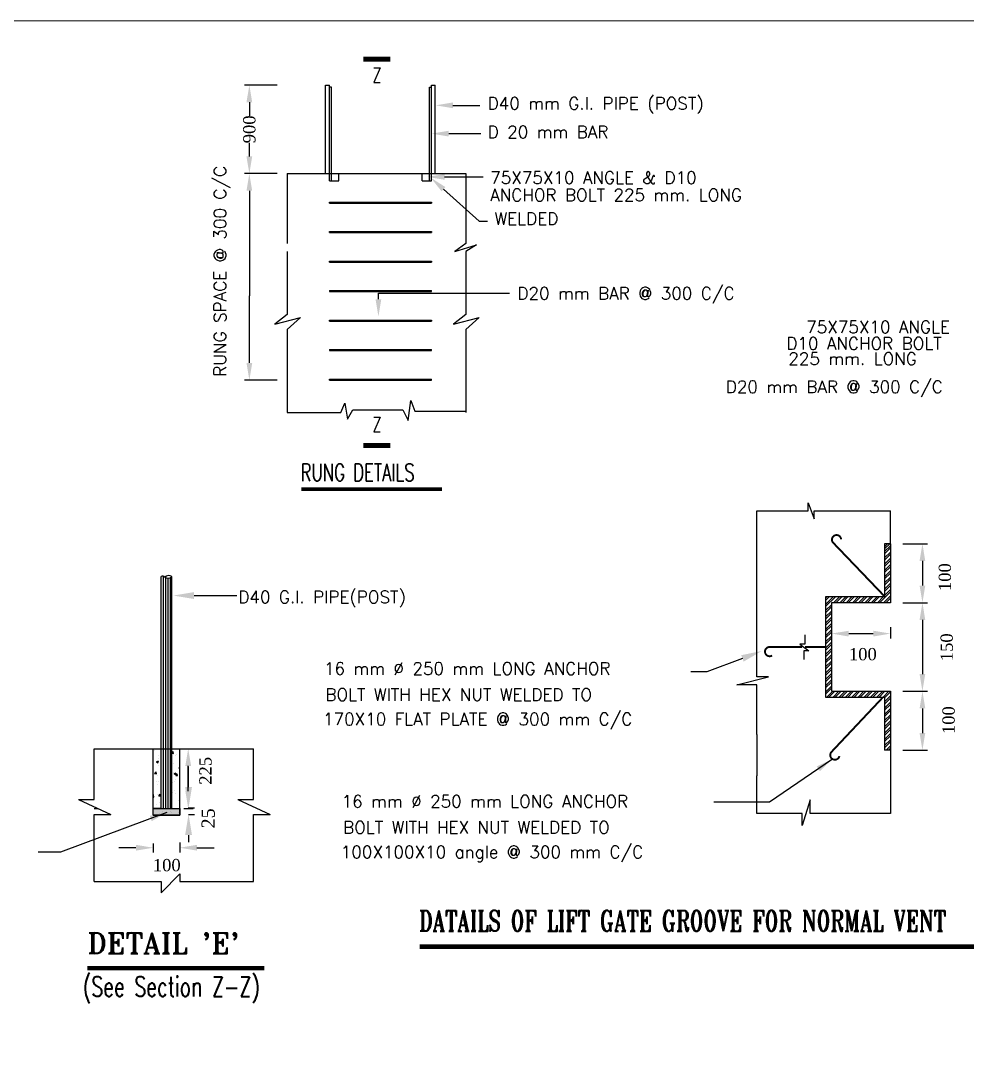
# Model space of a CAD drawing. Extents: x -545075 to 1728153, y -708141 to -305611.
# Drawn here: x 1047281 to 1066525, y -633215 to -611896 of the extents above; entities that cross this region are included whole.
import ezdxf
from ezdxf.enums import TextEntityAlignment as Align

# ---------------------------------------------------------------- set-up
doc = ezdxf.new("R2010")
doc.units = 0
doc.header["$MEASUREMENT"] = 0
doc.layers.get('0').update_dxf_attribs({"linetype": 'CONTINUOUS'})
doc.layers.get('DEFPOINTS').update_dxf_attribs({"linetype": 'CONTINUOUS'})
doc.layers.add('LINE', color=7, linetype='CONTINUOUS')
doc.styles.add('BIG', font='ROMANT.SHX')
doc.styles.add('ROMAND', font='romand')
doc.styles.add('RS100', font='ROMANS', dxfattribs={"width": 0.7, "height": 100})
doc.styles.get("Standard").update_dxf_attribs({"font": 'times.ttf', "height": 250})
doc.dimstyles.new('3', dxfattribs={"dimtxt": 225, "dimasz": 350, "dimexe": 100, "dimexo": 25, "dimgap": 9, "dimtad": 0, "dimdec": 0, "dimzin": 0, "dimdsep": 46, "dimtxsty": 'Standard', "dimcen": 0, "dimclrt": 256, "dimadec": 0, "dimazin": 0, "dimtfac": 1, "dimtdec": 0, "dimtofl": 0, "dimtmove": 2, "dimatfit": 3, "dimfxl": 1, "dimtolj": 1, "dimtzin": 0, "dimarcsym": 0})

# ---------------------------------------------------------------- blocks, each defined once
blk = doc.blocks.new('*D50')
at = {"layer": 'DEFPOINTS', "color": 0, "lineweight": -2}
for p in [(1049971, -628601), (1050511, -628584), (1050511, -628714)]:
    blk.add_point(p, dxfattribs=at)
at = {"layer": 'LINE', "color": 0, "lineweight": -2}
for p, q in [((1049971, -628626), (1049971, -628814)), ((1050511, -628609), (1050511, -628814)), ((1049621, -628714), (1049271, -628714)), ((1050861, -628714), (1051211, -628714))]:
    blk.add_line(p, q, dxfattribs=at)
for points in [[(1049621, -628655), (1049621, -628772), (1049971, -628714)], [(1050861, -628655), (1050861, -628772), (1050511, -628714)]]:
    blk.add_solid(points, dxfattribs=at)
at = {"layer": 'LINE', "insert": (1050247, -629069), "char_height": 250, "attachment_point": 5}
blk.add_mtext('\\A1;100', dxfattribs=at)
blk = doc.blocks.new('*D51')
at = {"layer": 'DEFPOINTS', "color": 0, "lineweight": -2}
for p in [(1050578, -626699), (1050683, -626699), (1050568, -627914)]:
    blk.add_point(p, dxfattribs=at)
at = {"layer": 'LINE', "color": 0, "lineweight": -2}
for p, q in [((1050603, -626699), (1050783, -626699)), ((1050683, -627564), (1050683, -627049)), ((1050593, -627914), (1050783, -627914))]:
    blk.add_line(p, q, dxfattribs=at)
for points in [[(1050625, -627049), (1050742, -627049), (1050683, -626699)], [(1050625, -627564), (1050742, -627564), (1050683, -627914)]]:
    blk.add_solid(points, dxfattribs=at)
at = {"layer": 'LINE', "insert": (1051035, -627149), "char_height": 250, "attachment_point": 5, "rotation": 90}
blk.add_mtext('\\A1;225', dxfattribs=at)
blk = doc.blocks.new('*X35')
at = {"color": 0}
for p, q in [((15326, -4278), (15326, -4278)), ((15395, -4365), (15395, -4365)), ((15397, -4422), (15397, -4422)), ((15431, -4345), (15431, -4345)), ((15619, -4324), (15642, -4298)), ((15619, -4327), (15647, -4329)), ((15624, -4419), (15624, -4419)), ((15647, -4329), (15642, -4298)), ((15654, -4328), (15654, -4328)), ((15688, -4372), (15688, -4372)), ((15698, -4356), (15698, -4356)), ((15310, -4460), (15310, -4460)), ((15360, -4472), (15395, -4458)), ((15360, -4472), (15385, -4489)), ((15385, -4489), (15395, -4458)), ((15389, -4532), (15389, -4532)), ((15435, -4444), (15435, -4444)), ((15648, -4494), (15648, -4494)), ((15740, -4579), (15754, -4565)), ((15740, -4579), (15754, -4581)), ((15328, -4671), (15352, -4643)), ((15328, -4671), (15358, -4674)), ((15358, -4674), (15352, -4643)), ((15383, -4698), (15383, -4698)), ((15642, -4661), (15642, -4661)), ((15659, -4673), (15694, -4660)), ((15659, -4673), (15684, -4690)), ((15677, -4772), (15677, -4772)), ((15684, -4690), (15694, -4660)), ((15687, -4703), (15711, -4674)), ((15687, -4703), (15717, -4705)), ((15717, -4705), (15711, -4674)), ((15361, -4813), (15361, -4813)), ((15376, -4865), (15376, -4865)), ((15396, -4799), (15396, -4799)), ((15636, -4827), (15636, -4827)), ((15663, -4810), (15663, -4810)), ((15670, -4953), (15670, -4953)), ((15304, -5034), (15312, -5026)), ((15304, -5071), (15317, -5073)), ((15317, -5073), (15312, -5026)), ((15370, -5031), (15370, -5031)), ((15395, -5055), (15395, -5055)), ((15398, -5047), (15422, -5019)), ((15398, -5047), (15427, -5050)), ((15427, -5050), (15422, -5019)), ((15630, -4994), (15630, -4994)), ((15687, -5005), (15687, -5005)), ((15728, -5125), (15728, -5125)), ((15364, -5198), (15364, -5198)), ((15414, -5166), (15414, -5166)), ((15466, -5320), (15466, -5320)), ((15597, -5322), (15597, -5322)), ((15618, -5327), (15618, -5327)), ((15624, -5160), (15624, -5160)), ((15358, -5364), (15358, -5364)), ((15407, -5347), (15407, -5347)), ((15733, -5331), (15733, -5331))]:
    blk.add_line(p, q, dxfattribs=at)
blk = doc.blocks.new('*D67')
at = {"layer": 'DEFPOINTS', "color": 0, "lineweight": -2}
for p in [(1065192, -623730), (1065192, -625530), (1065618, -625530)]:
    blk.add_point(p, dxfattribs=at)
at = {"layer": 'LINE', "color": 0, "lineweight": -2}
for p, q in [((1065217, -623730), (1065718, -623730)), ((1065618, -624080), (1065618, -625180)), ((1065217, -625530), (1065718, -625530))]:
    blk.add_line(p, q, dxfattribs=at)
for points in [[(1065560, -624080), (1065676, -624080), (1065618, -623730)], [(1065560, -625180), (1065676, -625180), (1065618, -625530)]]:
    blk.add_solid(points, dxfattribs=at)
at = {"layer": 'LINE', "insert": (1066075, -623210), "char_height": 250, "attachment_point": 5, "rotation": 90}
blk.add_mtext('\\A1;100', dxfattribs=at)
blk = doc.blocks.new('*D68')
at = {"layer": 'DEFPOINTS', "color": 0, "lineweight": -2}
for p in [(1065192, -622530), (1065192, -623730), (1065618, -623730)]:
    blk.add_point(p, dxfattribs=at)
at = {"layer": 'LINE', "color": 0, "lineweight": -2}
for p, q in [((1065217, -622530), (1065718, -622530)), ((1065618, -622880), (1065618, -623380)), ((1065217, -623730), (1065718, -623730))]:
    blk.add_line(p, q, dxfattribs=at)
for points in [[(1065560, -622880), (1065676, -622880), (1065618, -622530)], [(1065560, -623380), (1065676, -623380), (1065618, -623730)]]:
    blk.add_solid(points, dxfattribs=at)
at = {"layer": 'LINE', "insert": (1066113, -624636), "char_height": 250, "attachment_point": 5, "rotation": 90}
blk.add_mtext('\\A1;150', dxfattribs=at)
blk = doc.blocks.new('*D70')
at = {"layer": 'DEFPOINTS', "color": 0, "lineweight": -2}
for p in [(1065192, -625530), (1065192, -626730), (1065618, -626730)]:
    blk.add_point(p, dxfattribs=at)
at = {"layer": 'LINE', "color": 0, "lineweight": -2}
for p, q in [((1065217, -625530), (1065718, -625530)), ((1065618, -625880), (1065618, -626380)), ((1065217, -626730), (1065718, -626730))]:
    blk.add_line(p, q, dxfattribs=at)
for points in [[(1065560, -625880), (1065676, -625880), (1065618, -625530)], [(1065560, -626380), (1065676, -626380), (1065618, -626730)]]:
    blk.add_solid(points, dxfattribs=at)
at = {"layer": 'LINE', "insert": (1066151, -626119), "char_height": 250, "attachment_point": 5, "rotation": 90}
blk.add_mtext('\\A1;100', dxfattribs=at)
blk = doc.blocks.new('*D71')
at = {"layer": 'DEFPOINTS', "color": 0, "lineweight": -2}
for p in [(1063769, -624200), (1064969, -624200), (1064969, -624358)]:
    blk.add_point(p, dxfattribs=at)
at = {"layer": 'LINE', "color": 0, "lineweight": -2}
for p, q in [((1063769, -624225), (1063769, -624458)), ((1064119, -624358), (1064619, -624358)), ((1064969, -624225), (1064969, -624458))]:
    blk.add_line(p, q, dxfattribs=at)
for points in [[(1064119, -624300), (1064119, -624417), (1063769, -624358)], [(1064619, -624300), (1064619, -624417), (1064969, -624358)]]:
    blk.add_solid(points, dxfattribs=at)
at = {"layer": 'LINE', "insert": (1064406, -624778), "char_height": 250, "attachment_point": 5}
blk.add_mtext('\\A1;100', dxfattribs=at)
blk = doc.blocks.new('*D40')
at = {"layer": 'DEFPOINTS', "color": 0, "lineweight": -2}
for p in [(1052515, -613201), (1051927, -615001), (1052515, -615001)]:
    blk.add_point(p, dxfattribs=at)
at = {"layer": 'LINE', "color": 0, "lineweight": -2}
for p, q in [((1052490, -613201), (1051827, -613201)), ((1051927, -613551), (1051927, -613829)), ((1051927, -614651), (1051927, -614373)), ((1052490, -615001), (1051827, -615001))]:
    blk.add_line(p, q, dxfattribs=at)
for points in [[(1051868, -613551), (1051985, -613551), (1051927, -613201)], [(1051868, -614651), (1051985, -614651), (1051927, -615001)]]:
    blk.add_solid(points, dxfattribs=at)
at = {"layer": 'LINE', "insert": (1051927, -614101), "char_height": 250, "attachment_point": 5, "rotation": 90}
blk.add_mtext('\\A1;900', dxfattribs=at)

msp = doc.modelspace()

# ---------------------------------------------------------------- hatches: boundary and pattern name
at = {"layer": 'LINE'}
msp.add_hatch(color=256, dxfattribs=at).paths.add_polyline_path([(1049970.793, -627914.286), (1049970.793, -628049.286), (1050510.793, -628049.286), (1050510.793, -627914.286)])

# ---------------------------------------------------------------- linework, layer by layer
for p, q in [((1053478.533, -613201.431), (1053558.533, -613201.431)), ((1053478.533, -615001.431), (1053478.533, -613201.431)), ((1053558.533, -615151.431), (1053558.533, -613201.431)), ((1053598.533, -615151.431), (1053598.533, -613241.431)), ((1055589.641, -615151.431), (1055589.641, -613241.431)), ((1055589.641, -613241.431), (1055629.641, -613241.431)), ((1055629.641, -615151.431), (1055629.641, -613201.431)), ((1055629.641, -613201.431), (1055709.641, -613201.431)), ((1055709.641, -615001.431), (1055709.641, -613201.431)), ((1052693.501, -615001.431), (1052693.501, -616421.293)), ((1052693.501, -615001.431), (1056327.501, -615001.431)), ((1053748.533, -615151.431), (1053748.533, -615001.431)), ((1055439.641, -615151.431), (1055439.641, -615001.431)), ((1056327.501, -615001.431), (1056327.501, -616421.293)), ((1053558.533, -615151.431), (1053748.533, -615151.431)), ((1055439.641, -615151.431), (1055629.641, -615151.431)), ((1053558.533, -615581.431), (1055629.641, -615581.431)), ((1053558.533, -615601.431), (1055629.641, -615601.431)), ((1053558.533, -616181.431), (1055629.641, -616181.431)), ((1053558.533, -616201.431), (1055629.641, -616201.431)), ((1056327.501, -616421.293), (1056108.507, -616585.345)), ((1056108.507, -616585.345), (1056546.496, -616448.635)), ((1056546.496, -616448.635), (1056327.501, -616585.345)), ((1051926.763, -616717.431), (1051926.763, -617485.431)), ((1052693.501, -616585.345), (1052693.501, -617870.425)), ((1056327.501, -616585.345), (1056327.501, -617870.425)), ((1053558.533, -616781.431), (1055629.641, -616781.431)), ((1053558.533, -616801.431), (1055629.641, -616801.431)), ((1053558.533, -617381.431), (1055629.641, -617381.431)), ((1053558.533, -617401.431), (1055629.641, -617401.431)), ((1052693.501, -617870.425), (1052447.133, -618061.82)), ((1052447.133, -618061.82), (1052967.244, -617925.109)), ((1052967.244, -617925.109), (1052693.501, -618171.188)), ((1053558.533, -617981.431), (1055629.641, -617981.431)), ((1053558.533, -618001.431), (1055629.641, -618001.431)), ((1056327.501, -617870.425), (1056081.133, -618061.82)), ((1056081.133, -618061.82), (1056601.244, -617925.109)), ((1056601.244, -617925.109), (1056327.501, -618171.188)), ((1052693.501, -618171.188), (1052693.501, -619862.215)), ((1056327.501, -618171.188), (1056327.501, -619862.215)), ((1053558.533, -618581.431), (1055629.641, -618581.431)), ((1053558.533, -618601.431), (1055629.641, -618601.431)), ((1053558.533, -619181.431), (1055629.641, -619181.431)), ((1053558.533, -619201.431), (1055629.641, -619201.431)), ((1053788.472, -619862.215), (1053870.595, -619670.821)), ((1053870.595, -619670.821), (1053925.343, -619998.926)), ((1055157.185, -620026.268), (1055211.933, -619616.136)), ((1055211.933, -619616.136), (1055294.056, -619834.873)), ((1052693.501, -619862.215), (1053788.472, -619862.215)), ((1053925.343, -619998.926), (1054034.84, -619807.531)), ((1054034.84, -619807.531), (1055047.688, -619807.531)), ((1055047.688, -619807.531), (1055157.185, -620026.268)), ((1055294.056, -619834.873), (1056327.501, -619834.873)), ((1064969.308, -622530.302), (1064849.308, -622530.302)), ((1050132.793, -627914.286), (1050132.793, -623198.266)), ((1050180.793, -627914.286), (1050180.793, -623198.266)), ((1050228.793, -627914.286), (1050228.793, -623219.885)), ((1050276.793, -627914.286), (1050276.793, -623230.391)), ((1050324.793, -627914.286), (1050324.793, -623217.066)), ((1050348.793, -627914.286), (1050348.793, -623198.266)), ((1062248.126, -626411.721), (1062248.126, -627249.321)), ((1048770.466, -626699.286), (1052010.466, -626699.286)), ((1048770.466, -627735.589), (1048770.466, -626699.286)), ((1049970.793, -628049.286), (1049970.793, -626699.286)), ((1050510.793, -628049.286), (1050510.793, -626699.286)), ((1052010.466, -627735.589), (1052010.466, -626699.286)), ((1064969.308, -626730.302), (1064849.308, -626730.302)), ((1048450.593, -627735.589), (1048770.466, -627735.589)), ((1048450.593, -627735.589), (1049108.18, -628041.133)), ((1051690.593, -627735.589), (1052348.18, -628041.133)), ((1051690.593, -627735.589), (1052010.466, -627735.589)), ((1048770.466, -627914.286), (1048835.184, -627914.286)), ((1048770.466, -629399.286), (1048770.466, -628041.133)), ((1048770.466, -628041.133), (1049108.18, -628041.133)), ((1049970.793, -628049.286), (1050510.793, -628049.286)), ((1050132.793, -627914.286), (1050348.793, -627914.286)), ((1052010.466, -629399.286), (1052010.466, -628041.133)), ((1052010.466, -628041.133), (1052348.18, -628041.133)), ((1050515.11, -629248.03), (1050132.793, -629629.959)), ((1050515.11, -629248.03), (1050515.11, -629399.286)), ((1048770.466, -629399.286), (1050132.793, -629399.286)), ((1050132.793, -629399.286), (1050132.793, -629629.959)), ((1050515.11, -629399.286), (1052010.466, -629399.286))]:
    msp.add_line(p, q)
at = {"linetype": 'Continuous'}
for p, q in [((1053598.533, -613241.431), (1053558.533, -613241.431)), ((1053558.533, -615601.431), (1053558.533, -615581.431)), ((1055629.641, -615581.431), (1055629.641, -615601.431)), ((1053558.533, -616201.431), (1053558.533, -616181.431)), ((1055629.641, -616181.431), (1055629.641, -616201.431)), ((1053558.533, -616801.431), (1053558.533, -616781.431)), ((1055629.641, -616781.431), (1055629.641, -616801.431)), ((1053558.533, -617381.431), (1053558.533, -617401.431)), ((1055629.641, -617401.431), (1055629.641, -617381.431)), ((1053558.533, -618001.431), (1053558.533, -617981.431)), ((1055629.641, -617981.431), (1055629.641, -618001.431)), ((1053558.533, -618581.431), (1053558.533, -618601.431)), ((1055629.641, -618601.431), (1055629.641, -618581.431)), ((1053558.533, -619201.431), (1053558.533, -619181.431)), ((1055629.641, -619201.431), (1055629.641, -619181.431)), ((1062248.126, -625240.521), (1062248.126, -621861.321)), ((1062248.126, -621861.321), (1063294.526, -621861.321)), ((1063294.526, -621699.321), (1063415.726, -622022.121)), ((1063294.526, -621861.321), (1063294.526, -621699.321)), ((1063415.726, -621861.321), (1064969.308, -621861.321)), ((1063415.726, -622022.121), (1063415.726, -621861.321)), ((1064969.308, -622530.302), (1064969.308, -621861.321)), ((1061844.926, -625402.521), (1062489.326, -625240.521)), ((1062489.326, -625240.521), (1062248.126, -625240.521)), ((1062248.126, -625402.521), (1061844.926, -625402.521)), ((1062248.126, -626411.721), (1062248.126, -625402.521)), ((1064969.308, -626730.302), (1064969.308, -628017.321)), ((1062248.126, -628017.321), (1062248.126, -627249.321)), ((1063335.326, -627736.521), (1063174.526, -628259.721)), ((1063335.326, -628017.321), (1063335.326, -627736.521)), ((1063174.526, -628017.321), (1062248.126, -628017.321)), ((1063174.526, -628259.721), (1063174.526, -628017.321)), ((1064969.308, -628017.321), (1063335.326, -628017.321))]:
    msp.add_line(p, q, dxfattribs=at)
at = {"color": 5}
for p, q in [((1056067.755, -613612.743), (1056615.729, -613612.743)), ((1055983.04, -614188.217), (1056632.672, -614188.217)), ((1055898.326, -615068.353), (1056683.5, -615068.353)), ((1055876.815, -615318.788), (1056598.786, -615965.415)), ((1056598.786, -615965.415), (1056768.215, -615965.415)), ((1054552.146, -617555.467), (1054552.146, -617435.726)), ((1054552.146, -617435.726), (1057216.714, -617435.726)), ((1050801.941, -623584.183), (1051674.143, -623584.183)), ((1061956.68, -624862.275), (1061235.349, -625137.799)), ((1061235.349, -625137.799), (1060907.796, -625137.799)), ((1062506.395, -627788.298), (1061375.383, -627788.298))]:
    msp.add_line(p, q, dxfattribs=at)
at = {"color": 6, "linetype": 'ByBlock'}
for p, q in [((1052489.535, -615001.431), (1051826.763, -615001.431)), ((1052489.535, -619201.431), (1051826.763, -619201.431)), ((1050679.571, -627900.84), (1050810.178, -627900.84)), ((1050687.692, -628035.84), (1050810.178, -628035.84))]:
    msp.add_line(p, q, dxfattribs=at)
at = {"color": 5, "linetype": 'ByBlock'}
for p, q in [((1051926.763, -615351.431), (1051926.763, -616717.431)), ((1051926.763, -618851.431), (1051926.763, -617485.431)), ((1050690.178, -627480.84), (1050690.178, -627060.84)), ((1050690.178, -628455.84), (1050690.178, -628600.785))]:
    msp.add_line(p, q, dxfattribs=at)
at = {"color": 0, "linetype": 'Continuous'}
for p, q in [((1064849.308, -622635.03), (1064954.817, -622529.52)), ((1064849.308, -622590.03), (1064909.035, -622530.302)), ((1064849.308, -622691.379), (1064969.308, -622571.379)), ((1064849.308, -622736.379), (1064969.308, -622616.379)), ((1064849.308, -622818.658), (1064969.308, -622698.658)), ((1064849.308, -622863.658), (1064969.308, -622743.658)), ((1064849.308, -622945.937), (1064969.308, -622825.937)), ((1064849.308, -622990.937), (1064969.308, -622870.937)), ((1064849.308, -623073.216), (1064969.308, -622953.216)), ((1064849.308, -623118.216), (1064969.308, -622998.216)), ((1064849.308, -623200.495), (1064969.308, -623080.495)), ((1064849.308, -623245.495), (1064969.308, -623125.495)), ((1064849.308, -623327.775), (1064969.308, -623207.775)), ((1064849.308, -623372.775), (1064969.308, -623252.775)), ((1064849.308, -623455.054), (1064969.308, -623335.054)), ((1064746.339, -623730.302), (1064969.308, -623507.333)), ((1064849.308, -623500.054), (1064969.308, -623380.054)), ((1064849.308, -623582.333), (1064969.308, -623462.333)), ((1063649.308, -623809.099), (1063848.105, -623610.302)), ((1063649.308, -623636.82), (1063675.826, -623610.302)), ((1063649.308, -623764.099), (1063803.105, -623610.302)), ((1063649.308, -623681.82), (1063720.826, -623610.302)), ((1063649.308, -623891.379), (1063769.308, -623771.379)), ((1063810.384, -623730.302), (1063930.384, -623610.302)), ((1063855.384, -623730.302), (1063975.384, -623610.302)), ((1063937.663, -623730.302), (1064057.663, -623610.302)), ((1063982.663, -623730.302), (1064102.663, -623610.302)), ((1064064.943, -623730.302), (1064184.943, -623610.302)), ((1064109.943, -623730.302), (1064229.943, -623610.302)), ((1064192.222, -623730.302), (1064312.222, -623610.302)), ((1064237.222, -623730.302), (1064357.222, -623610.302)), ((1064319.501, -623730.302), (1064439.501, -623610.302)), ((1064364.501, -623730.302), (1064484.501, -623610.302)), ((1064446.78, -623730.302), (1064566.78, -623610.302)), ((1064491.78, -623730.302), (1064611.78, -623610.302)), ((1064574.059, -623730.302), (1064694.059, -623610.302)), ((1064619.059, -623730.302), (1064739.059, -623610.302)), ((1064701.339, -623730.302), (1064821.339, -623610.302)), ((1064828.618, -623730.302), (1064969.308, -623589.612)), ((1064873.618, -623730.302), (1064969.308, -623634.612)), ((1064955.897, -623730.302), (1064969.308, -623716.892)), ((1063649.308, -623936.379), (1063769.308, -623816.379)), ((1063649.308, -624018.658), (1063769.308, -623898.658)), ((1063649.308, -624063.658), (1063769.308, -623943.658)), ((1063649.308, -624145.937), (1063769.308, -624025.937)), ((1063649.308, -624190.937), (1063769.308, -624070.937)), ((1063649.308, -624273.216), (1063769.308, -624153.216)), ((1063649.308, -624318.216), (1063769.308, -624198.216)), ((1063649.308, -624400.495), (1063769.308, -624280.495)), ((1063649.308, -624445.495), (1063769.308, -624325.495)), ((1063649.308, -624527.775), (1063769.308, -624407.775)), ((1063649.308, -624572.775), (1063769.308, -624452.775)), ((1063649.308, -624655.054), (1063769.308, -624535.054)), ((1063649.308, -624700.054), (1063769.308, -624580.054)), ((1063649.308, -624782.333), (1063769.308, -624662.333)), ((1063649.308, -624827.333), (1063769.308, -624707.333)), ((1063649.308, -624909.612), (1063769.308, -624789.612)), ((1063649.308, -624954.612), (1063769.308, -624834.612)), ((1063649.308, -625036.892), (1063769.308, -624916.892)), ((1063649.308, -625081.892), (1063769.308, -624961.892)), ((1063649.308, -625164.171), (1063769.308, -625044.171)), ((1063649.308, -625209.171), (1063769.308, -625089.171)), ((1063649.308, -625291.45), (1063769.308, -625171.45)), ((1063649.308, -625336.45), (1063769.308, -625216.45)), ((1063649.308, -625418.729), (1063769.308, -625298.729)), ((1063649.308, -625463.729), (1063769.308, -625343.729)), ((1063649.308, -625546.008), (1063769.308, -625426.008)), ((1063649.308, -625591.008), (1063769.308, -625471.008)), ((1063672.293, -625650.302), (1063792.293, -625530.302)), ((1063717.293, -625650.302), (1063837.293, -625530.302)), ((1063799.572, -625650.302), (1063919.572, -625530.302)), ((1063844.572, -625650.302), (1063964.572, -625530.302)), ((1063926.852, -625650.302), (1064046.852, -625530.302)), ((1063971.852, -625650.302), (1064091.852, -625530.302)), ((1064054.131, -625650.302), (1064174.131, -625530.302)), ((1064099.131, -625650.302), (1064219.131, -625530.302)), ((1064181.41, -625650.302), (1064301.41, -625530.302)), ((1064226.41, -625650.302), (1064346.41, -625530.302)), ((1064308.689, -625650.302), (1064428.689, -625530.302)), ((1064353.689, -625650.302), (1064473.689, -625530.302)), ((1064435.969, -625650.302), (1064555.969, -625530.302)), ((1064480.969, -625650.302), (1064600.969, -625530.302)), ((1064563.248, -625650.302), (1064683.248, -625530.302)), ((1064608.248, -625650.302), (1064728.248, -625530.302)), ((1064690.527, -625650.302), (1064810.527, -625530.302)), ((1064735.527, -625650.302), (1064855.527, -625530.302)), ((1064817.806, -625650.302), (1064937.806, -625530.302)), ((1064849.308, -625663.801), (1064969.308, -625543.801)), ((1064849.308, -625746.08), (1064969.308, -625626.08)), ((1064849.308, -625791.08), (1064969.308, -625671.08)), ((1064849.308, -625873.359), (1064969.308, -625753.359)), ((1064849.308, -625918.359), (1064969.308, -625798.359)), ((1064849.308, -626000.638), (1064969.308, -625880.638)), ((1064849.308, -626045.638), (1064969.308, -625925.638)), ((1064849.308, -626127.918), (1064969.308, -626007.918)), ((1064849.308, -626172.918), (1064969.308, -626052.918)), ((1064849.308, -626255.197), (1064969.308, -626135.197)), ((1064849.308, -626300.197), (1064969.308, -626180.197)), ((1064849.308, -626382.476), (1064969.308, -626262.476)), ((1064849.308, -626427.476), (1064969.308, -626307.476)), ((1064849.308, -626509.755), (1064969.308, -626389.755)), ((1064849.308, -626554.755), (1064969.308, -626434.755)), ((1064849.308, -626637.034), (1064969.308, -626517.034)), ((1064849.308, -626682.034), (1064969.308, -626562.034)), ((1064883.319, -626730.302), (1064969.308, -626644.314)), ((1064928.319, -626730.302), (1064969.308, -626689.314))]:
    msp.add_line(p, q, dxfattribs=at)
at = {"color": 7, "linetype": 'ByBlock', "lineweight": 20}
msp.add_lwpolyline([(1024088.576, -654682.06), (1024088.576, -611896.246), (1084593.768, -611896.246), (1084593.768, -654682.06), (1024088.576, -654682.06)], close=True, dxfattribs=at)
at = {"linetype": 'Continuous'}
for points in [[(1054248.087, -612673.431, 100, 100, 0), (1054795.087, -612673.431, 0, 0, 0), (1054795.087, -613220.431, 0, 0, 0)], [(1054248.087, -620529.431, 100, 100, 0), (1054795.087, -620529.431, 0, 0, 0), (1054795.087, -619982.431, 0, 0, 0)]]:
    msp.add_lwpolyline(points, format="xyseb", dxfattribs=at)
at = {"linetype": 'Continuous', "const_width": 38.4}
for points in [[(1064861.396, -623615.245), (1063804.815, -622512.547, -1.441957363), (1063963.551, -622440.265)], [(1063166.559, -624630.302), (1062509.687, -624630.302, 1.327936427), (1062559.808, -624804.668)], [(1064817.806, -625650.302), (1063770.267, -626762.299, 1.327936427), (1063929.003, -626850.154, -0.669707327)]]:
    msp.add_lwpolyline(points, format="xyb", dxfattribs=at)
at = {"linetype": 'Continuous'}
for points in [[(1064849.308, -622530.302), (1064849.308, -623610.302)], [(1064969.308, -622530.302), (1064969.308, -623730.302), (1064969.308, -623730.302)], [(1064849.308, -623610.302), (1063649.308, -623610.302), (1063649.308, -625650.302), (1064849.308, -625650.302), (1064849.308, -626730.302)], [(1064969.308, -623730.302), (1063769.308, -623730.302), (1063769.308, -625530.302), (1064969.308, -625530.302), (1064969.308, -626730.302)]]:
    msp.add_lwpolyline(points, dxfattribs=at)
at = {"linetype": 'Continuous', "const_width": 38.4}
msp.add_lwpolyline([(1063649.308, -624630.302), (1063232.605, -624630.302)], dxfattribs=at)
for centre, radius, start, end in [((1050163.355, -623267.593), 75.765, 53.3589, 113.7902235), ((1050284.505, -623298.196), 118.824, 57.2458428, 129.7198389), ((1050274.126, -623127.669), 102.757, 230.3606466, 316.6050351)]:
    msp.add_arc(centre, radius, start, end)
at = {"color": 5}
for points in [[(1056067.755, -613671.077), (1056067.755, -613554.41), (1055717.755, -613612.743)], [(1055983.04, -614246.55), (1055983.04, -614129.883), (1055633.04, -614188.217)], [(1055898.326, -615126.686), (1055898.326, -615010.02), (1055548.326, -615068.353)], [(1055837.896, -615362.241), (1055915.733, -615275.335), (1055616.097, -615085.279)], [(1054610.479, -617555.467), (1054493.812, -617555.467), (1054552.146, -617905.467)], [(1050801.941, -623654.183), (1050801.941, -623514.183), (1050381.941, -623584.183)], [(1061931.702, -624796.883), (1061981.658, -624927.667), (1062349.032, -624712.41)]]:
    msp.add_solid(points, dxfattribs=at)
at = {"color": 5, "linetype": 'ByBlock'}
for points in [[(1051868.429, -615351.431), (1051985.096, -615351.431), (1051926.763, -615001.431)], [(1051868.429, -618851.431), (1051985.096, -618851.431), (1051926.763, -619201.431)], [(1050620.178, -627480.84), (1050760.178, -627480.84), (1050690.178, -627900.84)], [(1050620.178, -628455.84), (1050760.178, -628455.84), (1050690.178, -628035.84)]]:
    msp.add_solid(points, dxfattribs=at)
at = {"layer": 'DEFPOINTS', "color": 0, "linetype": 'ByBlock'}
for p in [(1052514.535, -615001.431), (1051926.763, -619201.431), (1052514.535, -619201.431), (1065253.73, -623758.271), (1065253.73, -623758.271), (1050649.571, -627900.84), (1050657.692, -628035.84), (1050690.178, -628035.84)]:
    msp.add_point(p, dxfattribs=at)
at = {"layer": 'LINE'}
for p, q in [((1050132.793, -627914.286), (1049970.793, -627914.286)), ((1050348.793, -627914.286), (1050510.793, -627914.286))]:
    msp.add_line(p, q, dxfattribs=at)
for points, const_width in [([(1052984.752, -621418.633), (1055842.481, -621418.633)], 75), ([(1055393.305, -630726.463), (1067822.317, -630726.463)], 90), ([(1048631.799, -631165.092), (1052234.483, -631165.092)], 90)]:
    msp.add_lwpolyline(points, dxfattribs=dict(at, const_width=const_width))
msp.add_lwpolyline([(1063227.903, -624384.899), (1063227.903, -624572.429), (1063123.625, -624572.429), (1063304.376, -624711.339), (1063207.049, -624711.339), (1063207.049, -624884.977)], dxfattribs=at)
for points in [[(1049970.793, -627914.286), (1050510.793, -627914.286), (1050510.793, -628049.286), (1049970.793, -628049.286)], [(1049970.793, -628049.286), (1050510.793, -628049.286), (1050510.793, -628049.286), (1049970.793, -628049.286)], [(1049970.793, -628049.286), (1050510.793, -628049.286), (1050510.793, -628049.286), (1049970.793, -628049.286)]]:
    msp.add_lwpolyline(points, close=True, dxfattribs=at)

# ---------------------------------------------------------------- block references
at = {"xscale": 1.199999999953434, "yscale": 1.199999999953434, "zscale": 1.2}
msp.add_blockref('*X35', (1031605.637, -621599.264), dxfattribs=at)

# ---------------------------------------------------------------- texts
at = {"color": 7, "width": 0.7}
for s, height, style, p in [('Z', 300, 'ROMAND', (1054434.808, -613148.368)), ('Z', 300, 'ROMAND', (1054434.808, -620254.494)), ('RUNG DETAILS', 350, 'BIG', (1052969.461, -621254.5)), ('DATAILS OF LIFT GATE GROOVE FOR NORMAL VENT', 420, 'BIG', (1055376.985, -630410.863))]:
    msp.add_text(s, height=height, dxfattribs=dict(at, style=style)).set_placement(p)
at = {"linetype": 'Continuous', "style": 'RS100', "width": 0.7}
msp.add_text('(See Section Z-Z)', height=405, dxfattribs=at).set_placement((1048541.514, -631741.436))
at = {"layer": 'LINE', "style": 'BIG'}
for s, height, p in [('D40 mm G.I. PIPE (POST)', 250, (1056774.858, -613698.208)), ('D 20 mm BAR', 250, (1056774.858, -614278.039)), ('75X75X10 ANGLE & D10', 250, (1056825.654, -615206.9)), ('ANCHOR BOLT 225 mm. LONG', 250, (1056825.654, -615561.243)), ('WELDED', 250, (1056914.654, -616040.9)), ('D20 mm BAR @ 300 C/C', 250, (1057381.009, -617562.67)), ('75X75X10 ANGLE', 250, (1063253.599, -618245.169)), ('D10 ANCHOR BOLT ', 250, (1062849.251, -618581.062)), (' 225 mm. LONG', 250, (1062719.065, -618892.001)), ('D20 mm BAR @ 300 C/C', 250, (1061617.757, -619463.851)), ('16 mm %%C 250 mm LONG ANCHOR', 250, (1053444.022, -625193.694)), ('BOLT WITH HEX NUT WELDED TO', 250, (1053475, -625723.355)), (' 170X10 FLAT PLATE @ 300 mm C/C', 250, (1053255.545, -626223.041)), ('16 mm %%C 250 mm LONG ANCHOR', 250, (1053804.379, -627896.237)), ('BOLT WITH HEX NUT WELDED TO', 250, (1053835.358, -628425.898)), (' 100X100X10 angle @ 300 mm C/C', 250, (1053615.902, -628925.584)), ("DETAIL 'E'", 420, (1048631.799, -630863.884))]:
    msp.add_text(s, height=height, dxfattribs=at).set_placement(p)
msp.add_text('RUNG SPACE @ 300 C/C', height=250, rotation=90, dxfattribs=at).set_placement((1051456.545, -619129.858))
msp.add_text('D40 G.I. PIPE(POST)', height=250, dxfattribs=at).set_placement((1051702.263, -623613.156), align=Align.MIDDLE_LEFT)
at = {"layer": 'LINE'}
msp.add_text('25', height=270, rotation=90, dxfattribs=at).set_placement((1051088.614, -628116.701), align=Align.MIDDLE_CENTER)

# ---------------------------------------------------------------- dimensions: what is measured, and where the dimension line sits
dim = msp.add_linear_dim(base=(1051926.763, -615001.431), p1=(1052514.535, -613201.431), p2=(1052514.535, -615001.431), angle=90, text='900', dimstyle='3', override={"dimtxt": 350}, dxfattribs=at)
dim.commit()
dim.dimension.update_dxf_attribs({"geometry": '*D40', "text_midpoint": (1051926.763, -614101.431)})
for base, p1, p2, text, picture, middle in [((1065618.156, -623730.302), (1065192.336, -622529.52), (1065192.336, -623730.302), '150', '*D68', (1066112.598, -624636.18)), ((1065618.156, -625530.302), (1065192.336, -623730.302), (1065192.336, -625530.302), '100', '*D67', (1066074.535, -623210.296)), ((1065618.156, -626730.302), (1065192.336, -625530.302), (1065192.336, -626730.302), '100', '*D70', (1066150.66, -626119.099)), ((1050683.41, -626699.286), (1050567.793, -627914.286), (1050577.832, -626699.286), '225', '*D51', (1051034.773, -627148.534))]:
    dim = msp.add_linear_dim(base=base, p1=p1, p2=p2, angle=90, text=text, dimstyle='3', override={"dimtxt": 350}, dxfattribs=at)
    dim.commit()
    dim.dimension.update_dxf_attribs({"geometry": picture, "text_midpoint": middle, "dimtype": 160})
for base, p1, p2, picture, middle in [((1064969.308, -624358.415), (1063769.308, -624199.762), (1064969.308, -624199.762), '*D71', (1064406.207, -624777.854)), ((1050510.793, -628713.542), (1049970.793, -628600.86), (1050510.793, -628583.957), '*D50', (1050247.337, -629068.529))]:
    dim = msp.add_linear_dim(base=base, p1=p1, p2=p2, text='100', dimstyle='3', override={"dimtxt": 350}, dxfattribs=at)
    dim.commit()
    dim.dimension.update_dxf_attribs({"geometry": picture, "text_midpoint": middle, "dimtype": 160})

# ---------------------------------------------------------------- leaders
for points in [[(1063788.369, -626909.929), (1062506.395, -627788.298)], [(1050248.913, -627997.112), (1048084.412, -628803.208), (1047634.445, -628803.208)]]:
    msp.add_leader(points, dimstyle='3', override={"dimgap": 9, "dimtad": 0, "dimfxl": 700}, dxfattribs=at)

doc.saveas('drawing.dxf')
